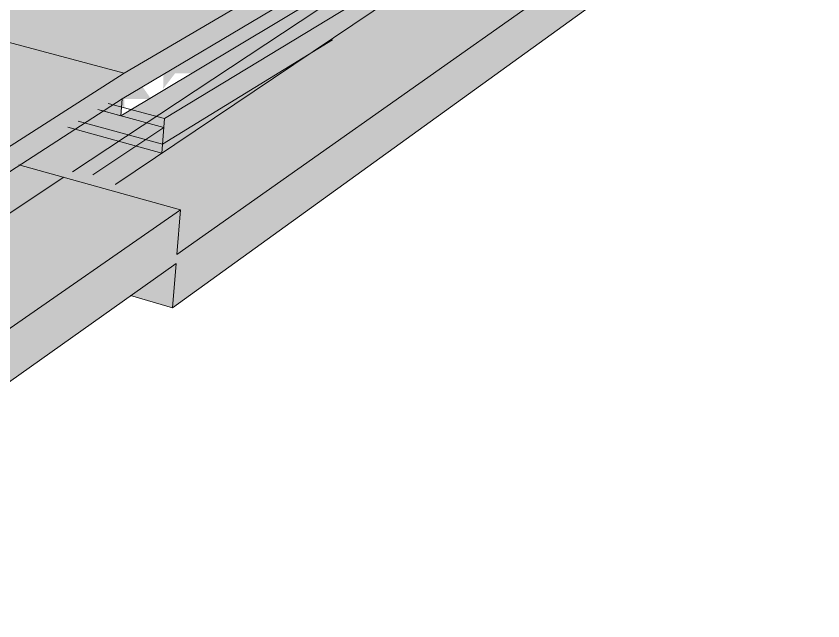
# Model space of a CAD drawing. Header units: inches. Extents: x -8026 to -8021, y -2777 to 2751.
# Drawn here: x -8022.7571 to -8022.5802, y -863.2834 to -863.1507 of the extents above; entities that cross this region are included whole.
import ezdxf

# ---------------------------------------------------------------- set-up
doc = ezdxf.new("R2010")
doc.units = ezdxf.units.IN
doc.header["$MEASUREMENT"] = 0
for name, color, linetype, lineweight in [('A-FLOR', 192, 'Continuous', 13), ('C-BLDG-PADS', 91, 'Continuous', 9), ('S-FNDN', 32, 'Continuous', 13)]:
    doc.layers.add(name, color=color, linetype=linetype, lineweight=lineweight)
for name, color, linetype, lineweight, transparency in [('A-WALL-PATT-3', 25, 'Continuous', 13, 0.4), ('C-BLDG-PADS-1', 91, 'Continuous', 9, 0.4), ('S-FNDN-2', 25, 'Continuous', 13, 0.4)]:
    doc.layers.add(name, color=color, linetype=linetype, lineweight=lineweight, transparency=transparency)

msp = doc.modelspace()

# ---------------------------------------------------------------- hatches: boundary and pattern name
at = {"layer": 'A-WALL-PATT-3'}
h = msp.add_hatch(color=256, dxfattribs=at)
h.paths.add_polyline_path([(-8022.72511, -863.18075), (-8022.69365, -863.15956), (-8022.72495, -863.17884), (-8022.72507, -863.18021)], flags=0)
h.paths.add_polyline_path([(-8022.74584, -863.1766), (-8022.7334, -863.16856), (-8022.63372, -863.10935), (-8022.62938, -863.06911), (-8022.65256, -863.06447), (-8022.7396, -863.10141), (-8022.74573, -863.1751)], flags=0)
for points in [[(-8022.85504, -863.25773), (-8022.74663, -863.18607), (-8022.75627, -863.18337), (-8022.75002, -863.10584), (-8022.84561, -863.14641), (-8022.84854, -863.1965), (-8022.84111, -863.19876), (-8022.84191, -863.21211), (-8022.85283, -863.21884), (-8022.85475, -863.25277)], [(-8022.72495, -863.17884), (-8022.69365, -863.15956), (-8022.62534, -863.11357), (-8022.62612, -863.11339), (-8022.72445, -863.17323), (-8022.72462, -863.17514)]]:
    msp.add_hatch(color=256, dxfattribs=at).paths.add_polyline_path(points, flags=0)
at = {"layer": 'C-BLDG-PADS-1'}
h = msp.add_hatch(color=256, dxfattribs=at)
h.paths.add_polyline_path([(-8022.72706, -863.1695), (-8022.72543, -863.16739), (-8022.72762, -863.16871), (-8022.72751, -863.16886)], flags=0)
h.paths.add_polyline_path([(-8022.62504, -863.11292), (-8022.61917, -863.10933), (-8022.62455, -863.10814), (-8022.62504, -863.11288)], flags=0)
h = msp.add_hatch(color=256, dxfattribs=at)
h.paths.add_polyline_path([(-8022.73334, -863.17083), (-8022.73333, -863.16885), (-8022.72787, -863.16885), (-8022.72762, -863.16871), (-8022.72935, -863.16623), (-8022.73406, -863.16904), (-8022.7358, -863.17017), (-8022.73378, -863.17071)], flags=0)
h.paths.add_polyline_path([(-8022.72222, -863.16325), (-8022.71852, -863.16325), (-8022.67161, -863.13513), (-8022.67159, -863.13189), (-8022.72042, -863.16092)], flags=0)
h.paths.add_polyline_path([(-8022.64301, -863.11764), (-8022.63395, -863.11164), (-8022.63373, -863.11092), (-8022.63365, -863.11092), (-8022.6335, -863.10941), (-8022.64298, -863.11488)], flags=0)
for points in [[(-8022.72445, -863.17323), (-8022.62612, -863.11339), (-8022.63395, -863.11164), (-8022.64868, -863.12138), (-8022.72543, -863.16739), (-8022.72706, -863.1695), (-8022.72762, -863.16871), (-8022.73184, -863.17124), (-8022.72461, -863.17319)], [(-8022.72485, -863.16665), (-8022.72042, -863.16092), (-8022.72483, -863.16354)], [(-8022.73409, -863.17258), (-8022.73407, -863.17064), (-8022.7358, -863.17017), (-8022.73791, -863.17154)], [(-8022.72495, -863.17884), (-8022.72462, -863.17514), (-8022.73791, -863.17155), (-8022.74199, -863.17419), (-8022.72865, -863.17783)], [(-8022.73409, -863.17258), (-8022.73409, -863.17258), (-8022.73791, -863.17155)], [(-8022.72462, -863.17514), (-8022.72445, -863.17323), (-8022.73184, -863.17124), (-8022.73408, -863.17258), (-8022.72492, -863.17506)], [(-8022.74271, -863.18719), (-8022.72865, -863.17783), (-8022.74199, -863.17419), (-8022.74577, -863.17664), (-8022.74655, -863.18612), (-8022.74515, -863.18651)], [(-8022.74655, -863.18612), (-8022.74577, -863.17664), (-8022.7562, -863.18341), (-8022.74668, -863.18608)], [(-8022.73705, -863.18878), (-8022.72511, -863.18075), (-8022.72495, -863.17884), (-8022.72865, -863.17783), (-8022.74271, -863.18719), (-8022.73836, -863.18841)]]:
    msp.add_hatch(color=256, dxfattribs=at).paths.add_polyline_path(points, flags=0)
at = {"layer": 'S-FNDN'}
for points in [[(-8022.72184, -863.20301), (-8022.60258, -863.11865), (-8022.62534, -863.11357), (-8022.73705, -863.18878), (-8022.72097, -863.19329), (-8022.72119, -863.19572)], [(-8022.72278, -863.21468), (-8022.60362, -863.12857), (-8022.60258, -863.11865), (-8022.72184, -863.20301), (-8022.722, -863.20496)], [(-8022.83174, -863.27012), (-8022.72105, -863.19324), (-8022.74663, -863.18607), (-8022.85504, -863.25773), (-8022.87766, -863.24999), (-8022.88204, -863.25277), (-8022.83251, -863.26985)], [(-8022.8325, -863.28341), (-8022.722, -863.20496), (-8022.72105, -863.19324), (-8022.83174, -863.27012)], [(-8022.72278, -863.21468), (-8022.722, -863.20496), (-8022.73181, -863.21203), (-8022.72482, -863.21408)]]:
    msp.add_hatch(color=256, dxfattribs=at).paths.add_polyline_path(points, flags=0)
at = {"layer": 'S-FNDN-2'}
msp.add_hatch(color=256, dxfattribs=at).paths.add_polyline_path([(-8022.75627, -863.18337), (-8022.74584, -863.1766), (-8022.73759, -863.07745), (-8022.74303, -863.07627), (-8022.74309, -863.077), (-8022.74279, -863.07706), (-8022.74291, -863.07856), (-8022.74374, -863.07899), (-8022.74777, -863.07811), (-8022.75615, -863.1817)], flags=0)

# ---------------------------------------------------------------- linework, layer by layer
at = {"layer": 'A-FLOR'}
for p, q in [((-8022.73384, -863.16882), (-8022.60676, -863.09334)), ((-8022.64339, -863.11822), (-8022.73413, -863.17256)), ((-8022.73413, -863.17256), (-8022.73384, -863.16882)), ((-8022.73413, -863.17256), (-8022.73829, -863.17143))]:
    msp.add_line(p, q, dxfattribs=at)
at = {"layer": 'C-BLDG-PADS'}
for p, q in [((-8022.72452, -863.1732), (-8022.58016, -863.08545)), ((-8022.68769, -863.15589), (-8022.72496, -863.17883)), ((-8022.7369, -863.16986), (-8022.72452, -863.1732)), ((-8022.72467, -863.17512), (-8022.73916, -863.1712)), ((-8022.72496, -863.17883), (-8022.7435, -863.17377)), ((-8022.72511, -863.18075), (-8022.72452, -863.1732)), ((-8022.74573, -863.1751), (-8022.72511, -863.18075)), ((-8022.74029, -863.18552), (-8022.72467, -863.17512)), ((-8022.73521, -863.18754), (-8022.73535, -863.18763))]:
    msp.add_line(p, q, dxfattribs=at)
at = {"layer": 'S-FNDN'}
for p, q in [((-8022.73341, -863.16319), (-8022.60627, -863.08863)), ((-8022.60676, -863.09334), (-8022.73384, -863.16882)), ((-8022.63395, -863.11164), (-8022.7447, -863.18486)), ((-8022.73521, -863.18754), (-8022.62534, -863.11357)), ((-8022.72184, -863.20301), (-8022.60258, -863.11865)), ((-8022.72278, -863.21468), (-8022.60362, -863.12857)), ((-8022.8533, -863.1314), (-8022.73341, -863.16319)), ((-8022.85893, -863.24372), (-8022.73341, -863.16319)), ((-8022.73384, -863.16882), (-8022.85926, -863.2502)), ((-8022.7565, -863.18331), (-8022.72105, -863.19324)), ((-8022.85504, -863.25773), (-8022.74663, -863.18607)), ((-8022.83174, -863.27012), (-8022.72105, -863.19324)), ((-8022.72105, -863.19324), (-8022.72184, -863.20301)), ((-8022.8325, -863.28341), (-8022.722, -863.20496)), ((-8022.72278, -863.21468), (-8022.722, -863.20496)), ((-8022.73201, -863.21198), (-8022.72278, -863.21468))]:
    msp.add_line(p, q, dxfattribs=at)

doc.saveas('drawing.dxf')
